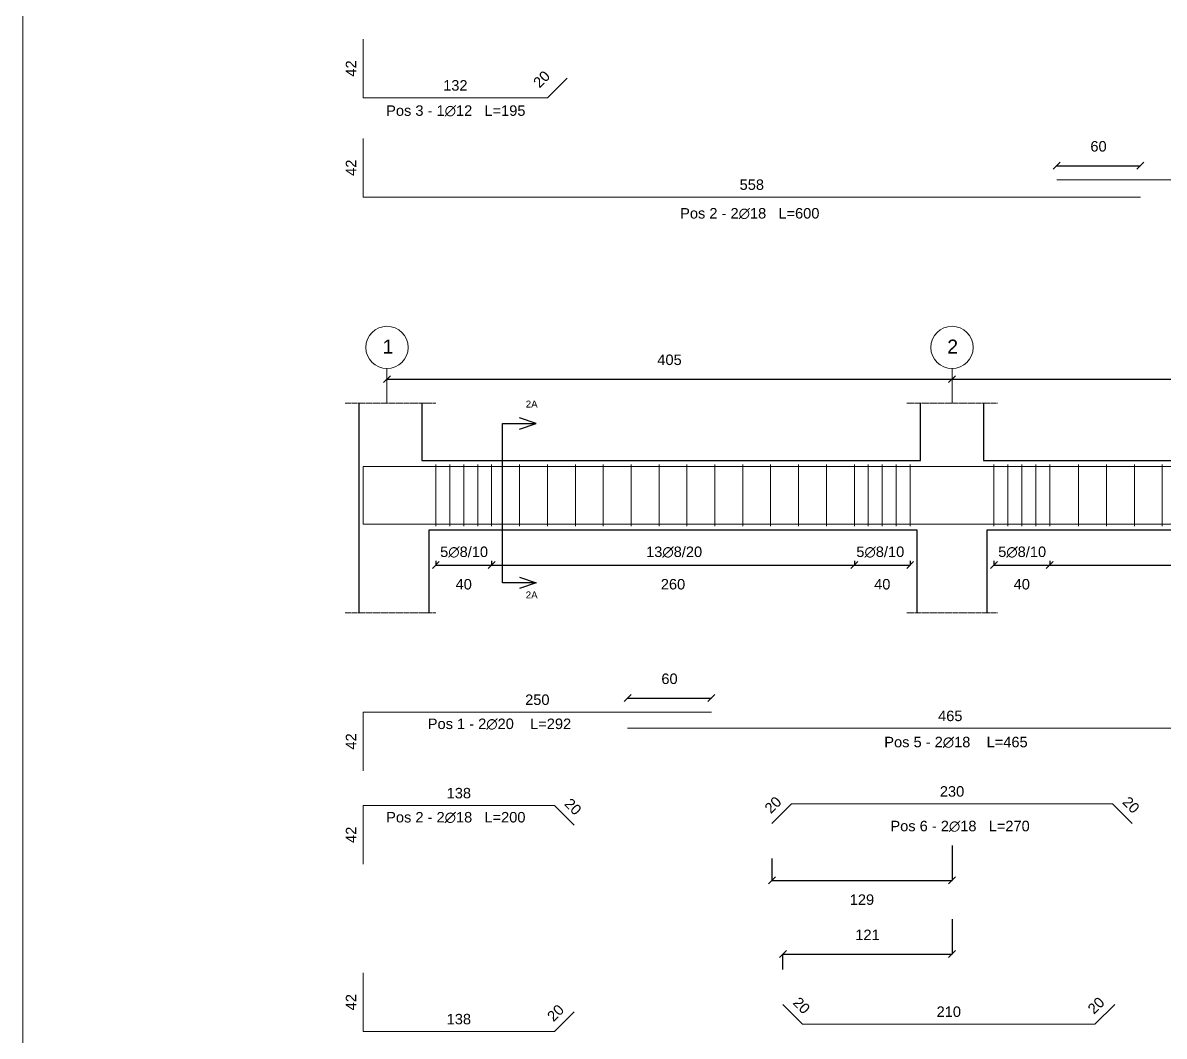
# Model space of a CAD drawing. Header units: millimetres. Extents: x -455371 to 117772, y -78417 to 116564.
# Drawn here: x -305817 to -297637, y -10537 to -3275 of the extents above; entities that cross this region are included whole.
import ezdxf

# ---------------------------------------------------------------- set-up
doc = ezdxf.new("R2010")
doc.units = ezdxf.units.MM
doc.linetypes.add('ACAD_ISO02W100', pattern=[15, 12, -3])
doc.layers.get('0').update_dxf_attribs({"color": 255})
for name, color, linetype, lineweight in [('armature', 5, 'Continuous', 18), ('Cls', 7, 'Continuous', 25), ('fili fissi', 210, 'Continuous', 18), ('quote', 5, 'Continuous', 15), ('Scritte', 7, 'Continuous', 15), ('staffe', 10, 'Continuous', 15), ('tratteggio 1 a 50', 230, 'ACAD_ISO02W100', 15)]:
    doc.layers.add(name, color=color, linetype=linetype, lineweight=lineweight)
doc.styles.get("Standard").update_dxf_attribs({"font": 'arial.ttf'})
doc.dimstyles.new('per distinte 1 a 50', dxfattribs={"dimtxt": 75, "dimasz": 150, "dimexe": 0.18, "dimexo": 250, "dimgap": 50, "dimtad": 1, "dimdec": 0, "dimlfac": 0.1, "dimzin": 0, "dimdsep": 46, "dimtxsty": 'Standard', "dimblk": 'NONE', "dimcen": 0, "dimse1": 1, "dimse2": 1, "dimsd1": 1, "dimsd2": 1, "dimadec": 0, "dimazin": 0, "dimtfac": 1, "dimtdec": 0, "dimtix": 1, "dimtofl": 0, "dimtmove": 0, "dimatfit": 3, "dimldrblk": 'NONE', "dimfxl": 250, "dimfxlon": 1, "dimtolj": 1, "dimtzin": 0, "dimarcsym": 2})
doc.dimstyles.new('scala1 a 50', dxfattribs={"dimtxt": 75, "dimasz": 50, "dimexe": 0.18, "dimexo": 250, "dimgap": 100, "dimtad": 2, "dimdec": 0, "dimlfac": 0.1, "dimzin": 0, "dimdsep": 46, "dimtxsty": 'Standard', "dimblk": 'OBLIQUE', "dimcen": -100, "dimadec": 0, "dimazin": 0, "dimtfac": 1, "dimtdec": 0, "dimtofl": 0, "dimtmove": 0, "dimatfit": 3, "dimfxl": 250, "dimfxlon": 1, "dimtolj": 1, "dimtzin": 0, "dimarcsym": 0})

# ---------------------------------------------------------------- blocks, each defined once
blk = doc.blocks.new('*U302')
at = {"layer": 'staffe'}
blk.add_lwpolyline([(0, -220), (0, 220)], dxfattribs=at)
blk = doc.blocks.new('*U303')
at = {"layer": 'Cls', "color": 0, "linetype": 'ByBlock', "lineweight": -2, "transparency": 16777216}
for p in [(0, 0), (100, 0), (200, 0), (300, 0), (400, 0)]:
    blk.add_blockref('*U302', p, dxfattribs=at)
blk = doc.blocks.new('*U308')
at = {"layer": 'staffe'}
blk.add_lwpolyline([(0, -220), (0, 220)], dxfattribs=at)
blk = doc.blocks.new('*U309')
at = {"layer": 'Cls', "color": 0, "linetype": 'ByBlock', "lineweight": -2, "transparency": 16777216}
for p in [(0, 0), (100, 0), (200, 0), (300, 0), (400, 0)]:
    blk.add_blockref('*U308', p, dxfattribs=at)
blk = doc.blocks.new('*U314')
at = {"layer": 'staffe'}
blk.add_lwpolyline([(0, -220), (0, 220)], dxfattribs=at)
blk = doc.blocks.new('*U315')
at = {"layer": 'Cls', "color": 0, "linetype": 'ByBlock', "lineweight": -2, "transparency": 16777216}
for p in [(0, 0), (100, 0), (200, 0), (300, 0), (400, 0)]:
    blk.add_blockref('*U314', p, dxfattribs=at)
blk = doc.blocks.new('*U454')
at = {"layer": 'staffe'}
blk.add_lwpolyline([(0, -220), (0, 220)], dxfattribs=at)
blk = doc.blocks.new('*U455')
at = {"layer": 'Cls', "color": 0, "linetype": 'ByBlock', "lineweight": -2, "transparency": 16777216}
for p in [(0, 0), (200, 0), (400, 0), (600, 0), (800, 0), (1000, 0), (1200, 0), (1400, 0), (1600, 0), (1800, 0), (2000, 0), (2200, 0)]:
    blk.add_blockref('*U454', p, dxfattribs=at)
blk = doc.blocks.new('*U478')
at = {"layer": 'staffe'}
blk.add_lwpolyline([(0, -220), (0, 220)], dxfattribs=at)
blk = doc.blocks.new('*U479')
at = {"layer": 'Cls', "color": 0, "linetype": 'ByBlock', "lineweight": -2, "transparency": 16777216}
for p in [(0, 0), (200, 0), (400, 0), (600, 0), (800, 0), (1000, 0), (1200, 0), (1400, 0), (1600, 0), (1800, 0), (2000, 0), (2200, 0)]:
    blk.add_blockref('*U478', p, dxfattribs=at)
blk = doc.blocks.new('_Oblique')
at = {"color": 0, "linetype": 'ByBlock', "lineweight": -2}
blk.add_line((-0.5, -0.5), (0.5, 0.5), dxfattribs=at)
blk = doc.blocks.new('*D561')
at = {"layer": 'Defpoints', "color": 0, "transparency": 16777216}
for p in [(-299857.1, -6880.9), (-299457.1, -6880.9), (-299457.1, -7160.4)]:
    blk.add_point(p, dxfattribs=at)
at = {"layer": 'quote', "color": 0, "lineweight": -2, "transparency": 16777216}
for p, q in [((-299857.1, -7130.9), (-299857.1, -7160.6)), ((-299857.1, -7160.4), (-299457.1, -7160.4)), ((-299457.1, -7130.9), (-299457.1, -7160.6))]:
    blk.add_line(p, q, dxfattribs=at)
at = {"layer": 'quote', "color": 0, "lineweight": -2, "transparency": 16777216, "xscale": 50, "yscale": 50, "zscale": 50, "rotation": 180}
blk.add_blockref('_Oblique', (-299857.1, -7160.4), dxfattribs=at)
at = {"layer": 'quote', "color": 0, "lineweight": -2, "transparency": 16777216, "xscale": 50, "yscale": 50, "zscale": 50}
blk.add_blockref('_Oblique', (-299457.1, -7160.4), dxfattribs=at)
at = {"layer": 'quote', "color": 0, "transparency": 16777216, "insert": (-299657.1, -7298.7), "char_height": 75, "attachment_point": 5}
blk.add_mtext('\\A1;40', dxfattribs=at)
blk = doc.blocks.new('*D620')
at = {"layer": 'Defpoints', "color": 0, "transparency": 16777216}
for p in [(-302857.1, -6880.9), (-302457.1, -6880.9), (-302457.1, -7160.4)]:
    blk.add_point(p, dxfattribs=at)
at = {"layer": 'quote', "color": 0, "lineweight": -2, "transparency": 16777216}
for p, q in [((-302857.1, -7130.9), (-302857.1, -7160.6)), ((-302857.1, -7160.4), (-302457.1, -7160.4)), ((-302457.1, -7130.9), (-302457.1, -7160.6))]:
    blk.add_line(p, q, dxfattribs=at)
at = {"layer": 'quote', "color": 0, "lineweight": -2, "transparency": 16777216, "xscale": 50, "yscale": 50, "zscale": 50, "rotation": 180}
blk.add_blockref('_Oblique', (-302857.1, -7160.4), dxfattribs=at)
at = {"layer": 'quote', "color": 0, "lineweight": -2, "transparency": 16777216, "xscale": 50, "yscale": 50, "zscale": 50}
blk.add_blockref('_Oblique', (-302457.1, -7160.4), dxfattribs=at)
at = {"layer": 'quote', "color": 0, "transparency": 16777216, "insert": (-302657.1, -7298.7), "char_height": 75, "attachment_point": 5}
blk.add_mtext('\\A1;40', dxfattribs=at)
blk = doc.blocks.new('*D627')
at = {"layer": 'Defpoints', "color": 0, "transparency": 16777216}
for p in [(-298857.1, -6880.9), (-298457.1, -6880.9), (-298457.1, -7160.4)]:
    blk.add_point(p, dxfattribs=at)
at = {"layer": 'quote', "color": 0, "lineweight": -2, "transparency": 16777216}
for p, q in [((-298857.1, -7130.9), (-298857.1, -7160.6)), ((-298857.1, -7160.4), (-298457.1, -7160.4)), ((-298457.1, -7130.9), (-298457.1, -7160.6))]:
    blk.add_line(p, q, dxfattribs=at)
at = {"layer": 'quote', "color": 0, "lineweight": -2, "transparency": 16777216, "xscale": 50, "yscale": 50, "zscale": 50, "rotation": 180}
blk.add_blockref('_Oblique', (-298857.1, -7160.4), dxfattribs=at)
at = {"layer": 'quote', "color": 0, "lineweight": -2, "transparency": 16777216, "xscale": 50, "yscale": 50, "zscale": 50}
blk.add_blockref('_Oblique', (-298457.1, -7160.4), dxfattribs=at)
at = {"layer": 'quote', "color": 0, "transparency": 16777216, "insert": (-298657.1, -7298.7), "char_height": 75, "attachment_point": 5}
blk.add_mtext('\\A1;40', dxfattribs=at)
blk = doc.blocks.new('*D635')
at = {"layer": 'Defpoints', "color": 0, "transparency": 16777216}
for p in [(-302457.1, -6880.9), (-299857.1, -6880.9), (-299857.1, -7160.4)]:
    blk.add_point(p, dxfattribs=at)
at = {"layer": 'quote', "color": 0, "lineweight": -2, "transparency": 16777216}
for p, q in [((-302457.1, -7130.9), (-302457.1, -7160.6)), ((-302457.1, -7160.4), (-299857.1, -7160.4)), ((-299857.1, -7130.9), (-299857.1, -7160.6))]:
    blk.add_line(p, q, dxfattribs=at)
at = {"layer": 'quote', "color": 0, "lineweight": -2, "transparency": 16777216, "xscale": 50, "yscale": 50, "zscale": 50, "rotation": 180}
blk.add_blockref('_Oblique', (-302457.1, -7160.4), dxfattribs=at)
at = {"layer": 'quote', "color": 0, "lineweight": -2, "transparency": 16777216, "xscale": 50, "yscale": 50, "zscale": 50}
blk.add_blockref('_Oblique', (-299857.1, -7160.4), dxfattribs=at)
at = {"layer": 'quote', "color": 0, "transparency": 16777216, "insert": (-301157.1, -7298.7), "char_height": 75, "attachment_point": 5}
blk.add_mtext('\\A1;260', dxfattribs=at)
blk = doc.blocks.new('*D637')
at = {"layer": 'Defpoints', "color": 0, "transparency": 16777216}
for p in [(-298457.1, -6880.9), (-295857.1, -6880.9), (-295857.1, -7160.4)]:
    blk.add_point(p, dxfattribs=at)
at = {"layer": 'quote', "color": 0, "lineweight": -2, "transparency": 16777216}
for p, q in [((-298457.1, -7130.9), (-298457.1, -7160.6)), ((-298457.1, -7160.4), (-295857.1, -7160.4)), ((-295857.1, -7130.9), (-295857.1, -7160.6))]:
    blk.add_line(p, q, dxfattribs=at)
at = {"layer": 'quote', "color": 0, "lineweight": -2, "transparency": 16777216, "xscale": 50, "yscale": 50, "zscale": 50, "rotation": 180}
blk.add_blockref('_Oblique', (-298457.1, -7160.4), dxfattribs=at)
at = {"layer": 'quote', "color": 0, "lineweight": -2, "transparency": 16777216, "xscale": 50, "yscale": 50, "zscale": 50}
blk.add_blockref('_Oblique', (-295857.1, -7160.4), dxfattribs=at)
at = {"layer": 'quote', "color": 0, "transparency": 16777216, "insert": (-297157.1, -7298.7), "char_height": 75, "attachment_point": 5}
blk.add_mtext('\\A1;260', dxfattribs=at)
blk = doc.blocks.new('*D1770')
at = {"layer": 'Defpoints', "color": 0, "transparency": 16777216}
for p in [(-297807.1, -4298.6), (-298407.1, -4398.8), (-297807.1, -4398.8)]:
    blk.add_point(p, dxfattribs=at)
at = {"layer": 'quote', "color": 0, "lineweight": -2, "transparency": 16777216}
for p, q in [((-298407.1, -4298.6), (-298407.1, -4298.4)), ((-298407.1, -4298.6), (-297807.1, -4298.6)), ((-297807.1, -4298.6), (-297807.1, -4298.4))]:
    blk.add_line(p, q, dxfattribs=at)
at = {"layer": 'quote', "color": 0, "lineweight": -2, "transparency": 16777216, "xscale": 50, "yscale": 50, "zscale": 50, "rotation": 180}
blk.add_blockref('_Oblique', (-298407.1, -4298.6), dxfattribs=at)
at = {"layer": 'quote', "color": 0, "lineweight": -2, "transparency": 16777216, "xscale": 50, "yscale": 50, "zscale": 50}
blk.add_blockref('_Oblique', (-297807.1, -4298.6), dxfattribs=at)
at = {"layer": 'quote', "color": 0, "transparency": 16777216, "insert": (-298107.1, -4160.3), "char_height": 75, "attachment_point": 5}
blk.add_mtext('\\A1;60', dxfattribs=at)
blk = doc.blocks.new('*D1771')
at = {"layer": 'Defpoints', "color": 0, "transparency": 16777216}
for p in [(-298407.1, -4398.8), (-290382.1, -4398.8), (-290382.1, -4398.8)]:
    blk.add_point(p, dxfattribs=at)
at = {"layer": 'quote', "color": 0, "transparency": 16777216, "insert": (-294394.6, -4310.5), "char_height": 75, "attachment_point": 5}
blk.add_mtext('\\A1;800', dxfattribs=at)
blk = doc.blocks.new('_None')
blk = doc.blocks.new('*D1775')
at = {"layer": 'Defpoints', "color": 0, "transparency": 16777216}
for p in [(-303377.1, -4103.2), (-303377.1, -4103.2), (-303377.1, -4523.2)]:
    blk.add_point(p, dxfattribs=at)
at = {"layer": 'quote', "color": 0, "transparency": 16777216, "insert": (-303464.7, -4313.2), "char_height": 75, "attachment_point": 5, "rotation": 90}
blk.add_mtext('\\A1;42', dxfattribs=at)
blk = doc.blocks.new('*D1776')
at = {"layer": 'Defpoints', "color": 0, "transparency": 16777216}
for p in [(-303377.1, -4523.2), (-297807.1, -4523.2), (-297807.1, -4523.2)]:
    blk.add_point(p, dxfattribs=at)
at = {"layer": 'quote', "color": 0, "transparency": 16777216, "insert": (-300592.1, -4434.9), "char_height": 75, "attachment_point": 5}
blk.add_mtext('\\A1;558', dxfattribs=at)
blk = doc.blocks.new('*D1780')
at = {"layer": 'Defpoints', "color": 0, "transparency": 16777216}
for p in [(-303377.1, -3391.9), (-303377.1, -3811.9), (-303377.1, -3811.9)]:
    blk.add_point(p, dxfattribs=at)
at = {"layer": 'quote', "color": 0, "transparency": 16777216, "insert": (-303464.7, -3601.9), "char_height": 75, "attachment_point": 5, "rotation": 90}
blk.add_mtext('\\A1;42', dxfattribs=at)
blk = doc.blocks.new('*D1781')
at = {"layer": 'Defpoints', "color": 0, "transparency": 16777216}
for p in [(-303377.1, -3811.9), (-302057.1, -3811.9), (-302057.1, -3811.9)]:
    blk.add_point(p, dxfattribs=at)
at = {"layer": 'quote', "color": 0, "transparency": 16777216, "insert": (-302717.1, -3723.6), "char_height": 75, "attachment_point": 5}
blk.add_mtext('\\A1;132', dxfattribs=at)
blk = doc.blocks.new('*D1782')
at = {"layer": 'Defpoints', "color": 0, "transparency": 16777216}
for p in [(-301965.7, -3670.5), (-302107.1, -3811.9), (-302107.1, -3811.9)]:
    blk.add_point(p, dxfattribs=at)
at = {"layer": 'quote', "color": 0, "transparency": 16777216, "insert": (-302098.8, -3678.7), "char_height": 75, "attachment_point": 5, "rotation": 45}
blk.add_mtext('\\A1;20', dxfattribs=at)
blk = doc.blocks.new('*D1803')
at = {"layer": 'Defpoints', "color": 0, "transparency": 16777216}
for p in [(-303377.1, -8214.8), (-303377.1, -8214.8), (-303377.1, -8634.8)]:
    blk.add_point(p, dxfattribs=at)
at = {"layer": 'quote', "color": 0, "transparency": 16777216, "insert": (-303464.7, -8424.8), "char_height": 75, "attachment_point": 5, "rotation": 90}
blk.add_mtext('\\A1;42', dxfattribs=at)
blk = doc.blocks.new('*D1804')
at = {"layer": 'Defpoints', "color": 0, "transparency": 16777216}
for p in [(-303377.1, -8214.8), (-300882.1, -8214.8), (-300882.1, -8214.8)]:
    blk.add_point(p, dxfattribs=at)
at = {"layer": 'quote', "color": 0, "transparency": 16777216, "insert": (-302129.6, -8126.5), "char_height": 75, "attachment_point": 5}
blk.add_mtext('\\A1;250', dxfattribs=at)
blk = doc.blocks.new('*D1805')
at = {"layer": 'Defpoints', "color": 0, "transparency": 16777216}
for p in [(-300882.1, -8114.6), (-301482.1, -8214.8), (-300882.1, -8214.8)]:
    blk.add_point(p, dxfattribs=at)
at = {"layer": 'quote', "color": 0, "lineweight": -2, "transparency": 16777216}
for p, q in [((-301482.1, -8114.6), (-301482.1, -8114.4)), ((-301482.1, -8114.6), (-300882.1, -8114.6)), ((-300882.1, -8114.6), (-300882.1, -8114.4))]:
    blk.add_line(p, q, dxfattribs=at)
at = {"layer": 'quote', "color": 0, "lineweight": -2, "transparency": 16777216, "xscale": 50, "yscale": 50, "zscale": 50, "rotation": 180}
blk.add_blockref('_Oblique', (-301482.1, -8114.6), dxfattribs=at)
at = {"layer": 'quote', "color": 0, "lineweight": -2, "transparency": 16777216, "xscale": 50, "yscale": 50, "zscale": 50}
blk.add_blockref('_Oblique', (-300882.1, -8114.6), dxfattribs=at)
at = {"layer": 'quote', "color": 0, "transparency": 16777216, "insert": (-301182.1, -7976.3), "char_height": 75, "attachment_point": 5}
blk.add_mtext('\\A1;60', dxfattribs=at)
blk = doc.blocks.new('*D1809')
at = {"layer": 'Defpoints', "color": 0, "transparency": 16777216}
for p in [(-301482.1, -8330.7), (-296857.1, -8330.7), (-296857.1, -8330.7)]:
    blk.add_point(p, dxfattribs=at)
at = {"layer": 'quote', "color": 0, "transparency": 16777216, "insert": (-299169.6, -8242.4), "char_height": 75, "attachment_point": 5}
blk.add_mtext('\\A1;465', dxfattribs=at)
blk = doc.blocks.new('*D1820')
at = {"layer": 'Defpoints', "color": 0, "transparency": 16777216}
for p in [(-300369.1, -10309.2), (-300227.7, -10450.6), (-300227.7, -10450.6)]:
    blk.add_point(p, dxfattribs=at)
at = {"layer": 'quote', "color": 0, "transparency": 16777216, "insert": (-300235.9, -10317.5), "char_height": 75, "attachment_point": 5, "rotation": 315}
blk.add_mtext('\\A1;20', dxfattribs=at)
blk = doc.blocks.new('*D1821')
at = {"layer": 'Defpoints', "color": 0, "transparency": 16777216}
for p in [(-300227.7, -10450.6), (-298132.7, -10450.6), (-298132.7, -10450.6)]:
    blk.add_point(p, dxfattribs=at)
at = {"layer": 'quote', "color": 0, "transparency": 16777216, "insert": (-299180.2, -10362.3), "char_height": 75, "attachment_point": 5}
blk.add_mtext('\\A1;210', dxfattribs=at)
blk = doc.blocks.new('*D1814')
at = {"layer": 'Defpoints', "color": 0, "transparency": 16777216}
for p in [(-297991.2, -10309.2), (-298132.7, -10450.6), (-298132.7, -10450.6)]:
    blk.add_point(p, dxfattribs=at)
at = {"layer": 'quote', "color": 0, "transparency": 16777216, "insert": (-298124.4, -10317.5), "char_height": 75, "attachment_point": 5, "rotation": 45}
blk.add_mtext('\\A1;20', dxfattribs=at)
blk = doc.blocks.new('*D1825')
at = {"layer": 'Defpoints', "color": 0, "transparency": 16777216}
for p in [(-303377.1, -8884.2), (-303377.1, -8884.2), (-303377.1, -9304.2)]:
    blk.add_point(p, dxfattribs=at)
at = {"layer": 'quote', "color": 0, "transparency": 16777216, "insert": (-303464.7, -9094.2), "char_height": 75, "attachment_point": 5, "rotation": 90}
blk.add_mtext('\\A1;42', dxfattribs=at)
blk = doc.blocks.new('*D1826')
at = {"layer": 'Defpoints', "color": 0, "transparency": 16777216}
for p in [(-303377.1, -8884.2), (-302007.1, -8884.2), (-302007.1, -8884.2)]:
    blk.add_point(p, dxfattribs=at)
at = {"layer": 'quote', "color": 0, "transparency": 16777216, "insert": (-302692.1, -8795.9), "char_height": 75, "width": 158.646, "attachment_point": 5}
blk.add_mtext('\\A1;138', dxfattribs=at)
blk = doc.blocks.new('*D1827')
at = {"layer": 'Defpoints', "color": 0, "transparency": 16777216}
for p in [(-302007.1, -8884.2), (-302007.1, -8884.2), (-301865.7, -9025.6)]:
    blk.add_point(p, dxfattribs=at)
at = {"layer": 'quote', "color": 0, "transparency": 16777216, "insert": (-301873.9, -8892.5), "char_height": 75, "attachment_point": 5, "rotation": 315}
blk.add_mtext('\\A1;20', dxfattribs=at)
blk = doc.blocks.new('*D1828')
at = {"layer": 'Defpoints', "color": 0, "transparency": 16777216}
for p in [(-303377.1, -10083.8), (-303377.1, -10503.8), (-303377.1, -10503.8)]:
    blk.add_point(p, dxfattribs=at)
at = {"layer": 'quote', "color": 0, "transparency": 16777216, "insert": (-303464.7, -10293.8), "char_height": 75, "attachment_point": 5, "rotation": 90}
blk.add_mtext('\\A1;42', dxfattribs=at)
blk = doc.blocks.new('*D1829')
at = {"layer": 'Defpoints', "color": 0, "transparency": 16777216}
for p in [(-303377.1, -10503.8), (-302007.1, -10503.8), (-302007.1, -10503.8)]:
    blk.add_point(p, dxfattribs=at)
at = {"layer": 'quote', "color": 0, "transparency": 16777216, "insert": (-302692.1, -10415.4), "char_height": 75, "width": 158.646, "attachment_point": 5}
blk.add_mtext('\\A1;138', dxfattribs=at)
blk = doc.blocks.new('*D1830')
at = {"layer": 'Defpoints', "color": 0, "transparency": 16777216}
for p in [(-301865.7, -10362.3), (-302007.1, -10503.8), (-302007.1, -10503.8)]:
    blk.add_point(p, dxfattribs=at)
at = {"layer": 'quote', "color": 0, "transparency": 16777216, "insert": (-301998.8, -10370.6), "char_height": 75, "attachment_point": 5, "rotation": 45}
blk.add_mtext('\\A1;20', dxfattribs=at)
blk = doc.blocks.new('*D1837')
at = {"layer": 'Defpoints', "color": 0, "transparency": 16777216}
for p in [(-300307.1, -8871.8), (-300448.5, -9013.3), (-300448.5, -9013.3)]:
    blk.add_point(p, dxfattribs=at)
at = {"layer": 'quote', "color": 0, "transparency": 16777216, "insert": (-300440.2, -8880.1), "char_height": 75, "attachment_point": 5, "rotation": 45}
blk.add_mtext('\\A1;20', dxfattribs=at)
blk = doc.blocks.new('*D1838')
at = {"layer": 'Defpoints', "color": 0, "transparency": 16777216}
for p in [(-298007.1, -8871.8), (-297865.7, -9013.3), (-297865.7, -9013.3)]:
    blk.add_point(p, dxfattribs=at)
at = {"layer": 'quote', "color": 0, "transparency": 16777216, "insert": (-297873.9, -8880.1), "char_height": 75, "attachment_point": 5, "rotation": 315}
blk.add_mtext('\\A1;20', dxfattribs=at)
blk = doc.blocks.new('*D1839')
at = {"layer": 'Defpoints', "color": 0, "transparency": 16777216}
for p in [(-300307.1, -8871.8), (-298007.1, -8871.8), (-298007.1, -8871.8)]:
    blk.add_point(p, dxfattribs=at)
at = {"layer": 'quote', "color": 0, "transparency": 16777216, "insert": (-299157.1, -8783.5), "char_height": 75, "attachment_point": 5}
blk.add_mtext('\\A1;230', dxfattribs=at)
blk = doc.blocks.new('*D3423')
at = {"layer": 'Defpoints', "color": 0, "transparency": 16777216}
for p in [(-299157.1, -7217.9), (-300448.5, -9013.3), (-299157.1, -9420.9)]:
    blk.add_point(p, dxfattribs=at)
at = {"layer": 'quote', "color": 0, "lineweight": -2, "transparency": 16777216}
for p, q in [((-299157.1, -9170.9), (-299157.1, -9421)), ((-300448.5, -9263.3), (-300448.5, -9421)), ((-300448.5, -9420.9), (-299157.1, -9420.9))]:
    blk.add_line(p, q, dxfattribs=at)
at = {"layer": 'quote', "color": 0, "lineweight": -2, "transparency": 16777216, "xscale": 50, "yscale": 50, "zscale": 50, "rotation": 180}
blk.add_blockref('_Oblique', (-300448.5, -9420.9), dxfattribs=at)
at = {"layer": 'quote', "color": 0, "lineweight": -2, "transparency": 16777216, "xscale": 50, "yscale": 50, "zscale": 50}
blk.add_blockref('_Oblique', (-299157.1, -9420.9), dxfattribs=at)
at = {"layer": 'quote', "color": 0, "transparency": 16777216, "insert": (-299802.8, -9559.1), "char_height": 75, "attachment_point": 5}
blk.add_mtext('\\A1;129', dxfattribs=at)
blk = doc.blocks.new('*D3426')
at = {"layer": 'Defpoints', "color": 0, "transparency": 16777216}
for p in [(-299157.1, -7503), (-299157.1, -9948.8), (-300369.1, -10309.2)]:
    blk.add_point(p, dxfattribs=at)
at = {"layer": 'quote', "color": 0, "lineweight": -2, "transparency": 16777216}
for p, q in [((-299157.1, -9698.8), (-299157.1, -9949)), ((-300369.1, -10059.2), (-300369.1, -9948.7)), ((-300369.1, -9948.8), (-299157.1, -9948.8))]:
    blk.add_line(p, q, dxfattribs=at)
at = {"layer": 'quote', "color": 0, "lineweight": -2, "transparency": 16777216, "xscale": 50, "yscale": 50, "zscale": 50, "rotation": 180}
blk.add_blockref('_Oblique', (-300369.1, -9948.8), dxfattribs=at)
at = {"layer": 'quote', "color": 0, "lineweight": -2, "transparency": 16777216, "xscale": 50, "yscale": 50, "zscale": 50}
blk.add_blockref('_Oblique', (-299157.1, -9948.8), dxfattribs=at)
at = {"layer": 'quote', "color": 0, "transparency": 16777216, "insert": (-299763.1, -9811.2), "char_height": 75, "attachment_point": 5}
blk.add_mtext('\\A1;121', dxfattribs=at)
blk = doc.blocks.new('*D3470')
at = {"layer": 'Defpoints', "color": 0, "transparency": 16777216}
for p in [(-299157.1, -5828.6), (-303207.1, -5999.5), (-299157.1, -5999.5)]:
    blk.add_point(p, dxfattribs=at)
at = {"layer": 'quote', "color": 0, "lineweight": -2, "transparency": 16777216}
for p, q in [((-303207.1, -5828.6), (-303207.1, -5828.4)), ((-303207.1, -5828.6), (-299157.1, -5828.6)), ((-299157.1, -5828.6), (-299157.1, -5828.4))]:
    blk.add_line(p, q, dxfattribs=at)
at = {"layer": 'quote', "color": 0, "lineweight": -2, "transparency": 16777216, "xscale": 50, "yscale": 50, "zscale": 50, "rotation": 180}
blk.add_blockref('_Oblique', (-303207.1, -5828.6), dxfattribs=at)
at = {"layer": 'quote', "color": 0, "lineweight": -2, "transparency": 16777216, "xscale": 50, "yscale": 50, "zscale": 50}
blk.add_blockref('_Oblique', (-299157.1, -5828.6), dxfattribs=at)
at = {"layer": 'quote', "color": 0, "transparency": 16777216, "insert": (-301182.1, -5690.3), "char_height": 75, "attachment_point": 5}
blk.add_mtext('\\A1;405', dxfattribs=at)
blk = doc.blocks.new('*D3471')
at = {"layer": 'Defpoints', "color": 0, "transparency": 16777216}
for p in [(-295157.1, -5828.6), (-299157.1, -5999.5), (-295157.1, -5999.5)]:
    blk.add_point(p, dxfattribs=at)
at = {"layer": 'quote', "color": 0, "lineweight": -2, "transparency": 16777216}
for p, q in [((-299157.1, -5828.6), (-299157.1, -5828.4)), ((-299157.1, -5828.6), (-295157.1, -5828.6)), ((-295157.1, -5828.6), (-295157.1, -5828.4))]:
    blk.add_line(p, q, dxfattribs=at)
at = {"layer": 'quote', "color": 0, "lineweight": -2, "transparency": 16777216, "xscale": 50, "yscale": 50, "zscale": 50, "rotation": 180}
blk.add_blockref('_Oblique', (-299157.1, -5828.6), dxfattribs=at)
at = {"layer": 'quote', "color": 0, "lineweight": -2, "transparency": 16777216, "xscale": 50, "yscale": 50, "zscale": 50}
blk.add_blockref('_Oblique', (-295157.1, -5828.6), dxfattribs=at)
at = {"layer": 'quote', "color": 0, "transparency": 16777216, "insert": (-297157.1, -5690.3), "char_height": 75, "attachment_point": 5}
blk.add_mtext('\\A1;400', dxfattribs=at)

msp = doc.modelspace()

# ---------------------------------------------------------------- linework, layer by layer
at = {"layer": 'armature'}
for points in [[(-303377.1, -3391.9), (-303377.1, -3811.9), (-303007.1, -3811.9), (-302607.1, -3811.9), (-302057.1, -3811.9), (-301915.7, -3670.5)], [(-302457.1, -3811.9), (-302057.1, -3811.9)], [(-303377.1, -4103.2), (-303377.1, -4523.2), (-303007.1, -4523.2), (-301182.1, -4523.2), (-298707.1, -4523.2), (-298107.1, -4523.2), (-297807.1, -4523.2)], [(-290382.1, -4398.8), (-298407.1, -4398.8)], [(-303377.1, -8634.8), (-303377.1, -8214.8), (-303007.1, -8214.8), (-301182.1, -8214.8), (-300882.1, -8214.8)], [(-296857.1, -8330.7), (-297157.1, -8330.7), (-301482.1, -8330.7)], [(-303377.1, -9304.2), (-303377.1, -8884.2), (-303007.1, -8884.2), (-302607.1, -8884.2), (-302007.1, -8884.2), (-301865.7, -9025.6)], [(-302457.1, -8884.2), (-302057.1, -8884.2)], [(-297865.7, -9013.3), (-298007.1, -8871.8), (-298007.1, -8871.8), (-300307.1, -8871.8), (-300448.5, -9013.3)], [(-303377.1, -10083.8), (-303377.1, -10503.8), (-303007.1, -10503.8), (-302607.1, -10503.8), (-302007.1, -10503.8), (-301865.7, -10362.3)], [(-300227.7, -10450.6), (-300369.1, -10309.2)], [(-298132.7, -10450.6), (-297991.2, -10309.2)], [(-298132.7, -10450.6), (-300227.7, -10450.6)], [(-302457.1, -10503.8), (-302057.1, -10503.8)]]:
    msp.add_lwpolyline(points, dxfattribs=at)
msp.add_lwpolyline([(-303377.1, -6454.9), (-285412.1, -6454.9), (-285412.1, -6866.9), (-303377.1, -6866.9)], close=True, dxfattribs=at)
at = {"layer": 'Cls'}
for p, q in [((-302136.7, -6146.2), (-302256.2, -6105.8)), ((-302256.2, -6186.6), (-302136.7, -6146.2)), ((-302256.2, -7248.6), (-302136.7, -7289)), ((-302136.7, -7289), (-302256.2, -7329.4))]:
    msp.add_line(p, q, dxfattribs=at)
for points in [[(-303407.1, -7503), (-303407.1, -5999.5)], [(-302957.1, -5999.5), (-302957.1, -6410.9), (-299382.1, -6410.9), (-299382.1, -5999.5)], [(-298932.1, -5999.5), (-298932.1, -6410.9), (-295382.1, -6410.9), (-295382.1, -5999.5)], [(-302136.7, -7289), (-302378.5, -7289), (-302378.5, -6146.2), (-302378.5, -6146.2), (-302136.7, -6146.2)], [(-303407.1, -6910.9), (-303407.1, -6410.9)], [(-299407.1, -7503), (-299407.1, -6910.9), (-301157.1, -6910.9), (-302907.1, -6910.9), (-302907.1, -7503)], [(-295407.1, -7503), (-295407.1, -6910.9), (-298907.1, -6910.9), (-298907.1, -7503)]]:
    msp.add_lwpolyline(points, dxfattribs=at)
at = {"layer": 'fili fissi'}
for points in [[(-303207.1, -5999.5), (-303207.1, -5752.7)], [(-299157.1, -5999.5), (-299157.1, -5752.7)]]:
    msp.add_lwpolyline(points, dxfattribs=at)
for centre in [(-303207.1, -5601.1), (-299157.1, -5601.1)]:
    msp.add_circle(centre, 151.6, dxfattribs=at)
at = {"layer": 'quote'}
msp.add_lwpolyline([(-305817.3, 7995.1), (-278037.4, 7995.1), (-278037.4, -25622.5), (-305817.3, -25622.5)], close=True, dxfattribs=at)
at = {"layer": 'tratteggio 1 a 50'}
for points in [[(-303507.1, -5999.5), (-302857.1, -5999.5)], [(-299482.1, -5999.5), (-298832.1, -5999.5)], [(-303507.1, -7503), (-302857.1, -7503)], [(-299482.1, -7503), (-298832.1, -7503)]]:
    msp.add_lwpolyline(points, dxfattribs=at)

# ---------------------------------------------------------------- block references
at = {"layer": 'Cls'}
for name, p in [('*U303', (-302857.1, -6660.9)), ('*U455', (-302257.1, -6660.9)), ('*U315', (-298857.1, -6660.9)), ('*U479', (-298250.2, -6660.9))]:
    msp.add_blockref(name, p, dxfattribs=at)
at = {"layer": 'Cls', "xscale": -1}
msp.add_blockref('*U309', (-299457.1, -6660.9), dxfattribs=at)

# ---------------------------------------------------------------- texts
at = {"layer": 'Scritte'}
for s, width, heights, insert, char_height, attachment_point in [('Pos 3 - 1∅12   L=195', 1084.771, [0], (-303213.1, -3946.2), 75, 7), ('Pos 2 - 2∅18   L=600', 1084.771, [0], (-301106, -4602.3), 75, 1), ('1', 100, [92.1], (-303238.5, -5545.2), 100, 1), ('2', 65.34, [0], (-299191.4, -5545.2), 100, 1), ('2A', 371.945, [0], (-302212.7, -5982.1), 50, 1), ('5∅8/10', 371.945, [0], (-302826.1, -7028.2), 75, 1), ('13∅8/20', 371.945, [0], (-301349.9, -7028.2), 75, 1), ('5∅8/10 ', 371.945, [0], (-299843, -7028.2), 75, 1), ('5∅8/10', 371.945, [0], (-298826.1, -7028.2), 75, 1), ('2A', 371.945, [0], (-302212.7, -7350), 50, 1), ('Pos 1 - 2∅20    L=292', 1084.771, [0], (-302914.7, -8261.1), 75, 1), ('Pos 5 - 2∅18    L=465', 1084.771, [0], (-299642.6, -8391.7), 75, 1), ('Pos 2 - 2∅18   L=200', 1084.771, [0], (-303213.1, -8930.5), 75, 1), ('Pos 6 - 2∅18   L=270', 1084.771, [0], (-299598.7, -9073.5), 75, 7)]:
    msp.add_mtext_dynamic_manual_height_columns(s, width=width, gutter_width=12.5, heights=heights, dxfattribs=dict(at, insert=insert, char_height=char_height, attachment_point=attachment_point))

# ---------------------------------------------------------------- dimensions: what is measured, and where the dimension line sits
at = {"layer": 'quote'}
for base, p1, p2, angle, picture, middle in [((-303377.1, -3811.9), (-303377.1, -3391.9), (-303377.1, -3811.9), 270, '*D1780', (-303464.7, -3601.9)), ((-303377.1, -4103.2), (-303377.1, -4523.2), (-303377.1, -4103.2), 90, '*D1775', (-303464.7, -4313.2)), ((-303377.1, -8214.8), (-303377.1, -8634.8), (-303377.1, -8214.8), 90, '*D1803', (-303464.7, -8424.8)), ((-303377.1, -8884.2), (-303377.1, -9304.2), (-303377.1, -8884.2), 90, '*D1825', (-303464.7, -9094.2)), ((-303377.1, -10503.8), (-303377.1, -10083.8), (-303377.1, -10503.8), 270, '*D1828', (-303464.7, -10293.8))]:
    dim = msp.add_linear_dim(base=base, p1=p1, p2=p2, angle=angle, dimstyle='per distinte 1 a 50', dxfattribs=at)
    dim.commit()
    dim.dimension.update_dxf_attribs({"geometry": picture, "text_midpoint": middle})
for base, p1, p2, dimstyle, picture, middle in [((-302057.1, -3811.9), (-303377.1, -3811.9), (-302057.1, -3811.9), 'per distinte 1 a 50', '*D1781', (-302717.1, -3723.6)), ((-297807.1, -4298.6), (-298407.1, -4398.8), (-297807.1, -4398.8), 'scala1 a 50', '*D1770', (-298107.1, -4160.3)), ((-299157.1, -5828.6), (-303207.1, -5999.5), (-299157.1, -5999.5), 'scala1 a 50', '*D3470', (-301182.1, -5690.3)), ((-302457.1, -7160.4), (-302857.1, -6880.9), (-302457.1, -6880.9), 'scala1 a 50', '*D620', (-302657.1, -7298.7)), ((-299857.1, -7160.4), (-302457.1, -6880.9), (-299857.1, -6880.9), 'scala1 a 50', '*D635', (-301157.1, -7298.7)), ((-299457.1, -7160.4), (-299857.1, -6880.9), (-299457.1, -6880.9), 'scala1 a 50', '*D561', (-299657.1, -7298.7)), ((-298457.1, -7160.4), (-298857.1, -6880.9), (-298457.1, -6880.9), 'scala1 a 50', '*D627', (-298657.1, -7298.7)), ((-295857.1, -7160.4), (-298457.1, -6880.9), (-295857.1, -6880.9), 'scala1 a 50', '*D637', (-297157.1, -7298.7)), ((-299157.1, -9420.9), (-300448.5, -9013.3), (-299157.1, -7217.9), 'scala1 a 50', '*D3423', (-299802.8, -9559.1)), ((-299157.1, -9948.8), (-300369.1, -10309.2), (-299157.1, -7503), 'scala1 a 50', '*D3426', (-299763.1, -9811.2)), ((-300882.1, -8114.6), (-301482.1, -8214.8), (-300882.1, -8214.8), 'scala1 a 50', '*D1805', (-301182.1, -7976.3)), ((-300882.0892484, -8214.8005828), (-303377.0892484, -8214.8005828), (-300882.0892484, -8214.8005828), 'per distinte 1 a 50', '*D1804', (-302129.5892484, -8126.5076087)), ((-298007.1, -8871.8), (-300307.1, -8871.8), (-298007.1, -8871.8), 'per distinte 1 a 50', '*D1839', (-299157.1, -8783.5)), ((-298132.6554297, -10450.6197128), (-300227.6554297, -10450.6197128), (-298132.6554297, -10450.6197128), 'per distinte 1 a 50', '*D1821', (-299180.1554297, -10362.3267387))]:
    dim = msp.add_linear_dim(base=base, p1=p1, p2=p2, dimstyle=dimstyle, dxfattribs=at)
    dim.commit()
    dim.dimension.update_dxf_attribs({"geometry": picture, "text_midpoint": middle})
for p1, p2, picture, middle in [((-301965.7, -3670.5), (-302107.1, -3811.9), '*D1782', (-302098.8, -3678.7)), ((-301865.7, -9025.6), (-302007.1, -8884.2), '*D1827', (-301873.9, -8892.5)), ((-300307.1, -8871.8), (-300448.5, -9013.3), '*D1837', (-300440.2, -8880.1)), ((-298007.1, -8871.8), (-297865.7, -9013.3), '*D1838', (-297873.9, -8880.1)), ((-301865.7, -10362.3), (-302007.1, -10503.8), '*D1830', (-301998.8, -10370.6)), ((-300369.1, -10309.2), (-300227.7, -10450.6), '*D1820', (-300235.9, -10317.5)), ((-297991.2, -10309.2), (-298132.7, -10450.6), '*D1814', (-298124.4, -10317.5))]:
    dim = msp.add_aligned_dim(p1=p1, p2=p2, distance=0, dimstyle='per distinte 1 a 50', dxfattribs=at)
    dim.commit()
    dim.dimension.update_dxf_attribs({"geometry": picture, "text_midpoint": middle})
for base, p1, p2, text, picture, middle in [((-290382.1, -4398.8), (-298407.1, -4398.8), (-290382.1, -4398.8), '800', '*D1771', (-294394.6, -4310.5)), ((-297807.1, -4523.2), (-303377.1, -4523.2), (-297807.1, -4523.2), '558', '*D1776', (-300592.1, -4434.9)), ((-296857.1, -8330.7), (-301482.1, -8330.7), (-296857.1, -8330.7), '465', '*D1809', (-299169.6, -8242.4)), ((-302007.1, -8884.2), (-303377.1, -8884.2), (-302007.1, -8884.2), '138', '*D1826', (-302692.1, -8795.9)), ((-302007.1, -10503.8), (-303377.1, -10503.8), (-302007.1, -10503.8), '138', '*D1829', (-302692.1, -10415.4))]:
    dim = msp.add_linear_dim(base=base, p1=p1, p2=p2, text=text, dimstyle='per distinte 1 a 50', dxfattribs=at)
    dim.commit()
    dim.dimension.update_dxf_attribs({"geometry": picture, "text_midpoint": middle})
dim = msp.add_linear_dim(base=(-295157.1, -5828.6), p1=(-299157.1, -5999.5), p2=(-295157.1, -5999.5), dimstyle='scala1 a 50', override={"dimtmove": 1}, dxfattribs=at)
dim.commit()
dim.dimension.update_dxf_attribs({"geometry": '*D3471', "text_midpoint": (-297157.1, -5690.3)})

doc.saveas('drawing.dxf')
